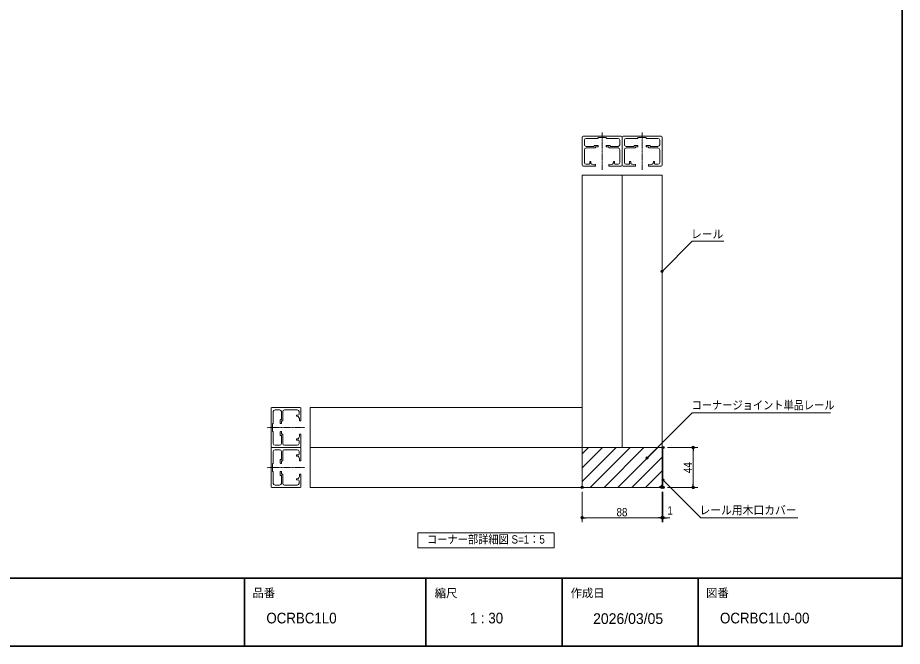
# Model space of a CAD drawing. Units: millimetres, scale not verified. Extents: x -9094 to 9094, y -4567 to 4567.
# Drawn here: x -2532 to 3319, y -4155 to 0 of the extents above; entities that cross this region are included whole.
import ezdxf
from ezdxf.enums import TextEntityAlignment as Align

# ---------------------------------------------------------------- set-up
doc = ezdxf.new("R2010")
doc.units = ezdxf.units.MM
doc.header["$LTSCALE"] = 30
doc.header["$PDMODE"] = 32
doc.header["$PDSIZE"] = 15
doc.linetypes.add('USER1', pattern=[2.91, 1.76, -0.4, 0.35, -0.4])
for name, color, linetype, lineweight in [('0-0_1図面枠', 7, 'Continuous', 20), ('0-1_2寸法-1', 7, 'Continuous', 15), ('0-2_0', 7, 'Continuous', 25), ('0-4_2寸法-3', 7, 'Continuous', 15), ('0-5_3一般', 254, 'Continuous', 20)]:
    doc.layers.add(name, color=color, linetype=linetype, lineweight=lineweight)
doc.layers.add('0-3_Defpoints', color=7, linetype='Continuous')
doc.styles.add('ＭＳ Ｐゴシック', font='')
doc.styles.get('ＭＳ Ｐゴシック').set_extended_font_data('MS PGothic')

# ---------------------------------------------------------------- blocks, each defined once
blk = doc.blocks.new('グループ-2')
at = {"layer": '0-0_1図面枠', "lineweight": 35}
for p, q in [((-180000, -111150), (180000, -111150)), ((49500, -111150), (49500, -124650)), ((85500, -111150), (85500, -124650)), ((112500, -111150), (112500, -124650)), ((139500, -111150), (139500, -124650))]:
    blk.add_line(p, q, dxfattribs=at)
blk.add_lwpolyline([(-180000, 124650), (180000, 124650), (180000, -124650), (-180000, -124650)], close=True, dxfattribs=at)
blk = doc.blocks.new('図面枠')
at = {"layer": '0-0_1図面枠'}
blk.add_blockref('グループ-2', (0, 0), dxfattribs=at)
at = {"layer": '0-0_1図面枠', "style": 'ＭＳ Ｐゴシック'}
for s, p in [('品番', (51067.1, -115389.5)), ('縮尺', (87222.4, -115441.3)), ('作成日', (114187.4, -115432.1)), ('図番', (141074.7, -115389.5))]:
    blk.add_text(s, height=1651, dxfattribs=at).set_placement(p, align=Align.BOTTOM_LEFT)
at = {"layer": '0-0_1図面枠', "style": 'ＭＳ Ｐゴシック', "width": 0.95}
blk.add_text('1 : 30', height=2123, dxfattribs=at).set_placement((94200.6, -120746.9), align=Align.BOTTOM_LEFT)
blk = doc.blocks.new('グループ-70')
at = {"layer": '0-5_3一般', "color": 7, "lineweight": 5}
for p, q in [((116490, -86506.8), (117766.8, -85230)), ((116490, -89250), (120510, -85230)), ((116490, -91993.2), (123253.2, -85230)), ((118076.4, -93150), (125996.4, -85230)), ((120819.6, -93150), (128739.6, -85230)), ((123562.8, -93150), (131482.8, -85230)), ((126306, -93150), (132330, -87126)), ((129049.2, -93150), (132330, -89869.2)), ((131792.4, -93150), (132330, -92612.4))]:
    blk.add_line(p, q, dxfattribs=at)
at = {"layer": '0-5_3一般', "color": 7, "lineweight": 15}
for points in [[(116490, -31230), (124410, -31230), (124410, -85230), (116490, -85230)], [(124410, -31230), (132330, -31230), (132330, -85230), (124410, -85230)], [(62490, -85230), (62490, -77310), (116490, -77310), (116490, -85230)], [(62490, -93150), (62490, -85230), (116490, -85230), (116490, -93150)], [(132330, -85230), (132330, -93150), (116490, -93150), (116490, -85230)], [(132510, -85230), (132510, -93150), (132330, -93150), (132330, -85230)]]:
    blk.add_lwpolyline(points, close=True, dxfattribs=at)
blk = doc.blocks.new('グループ-71')
at = {"layer": '0-5_3一般', "color": 7, "linetype": 'USER1', "lineweight": 15}
for p, q in [((120450, -30180), (120450, -22740)), ((128370, -30180), (128370, -22740))]:
    blk.add_line(p, q, dxfattribs=at)
at = {"layer": '0-5_3一般', "color": 7, "lineweight": 15}
for p, q in [((116490, -29250), (116490, -23670)), ((116670, -23490), (124230, -23490)), ((116940, -24300), (116940, -25182)), ((119550, -23940), (117300, -23940)), ((119640, -23814), (119640, -23850)), ((121260, -23850), (121260, -23814)), ((123600, -23940), (121350, -23940)), ((123960, -25182), (123960, -24300)), ((124410, -23670), (124410, -29250)), ((124410, -29250), (124410, -23670)), ((124590, -23490), (132150, -23490)), ((124860, -24300), (124860, -25182)), ((127470, -23940), (125220, -23940)), ((127560, -23814), (127560, -23850)), ((129180, -23850), (129180, -23814)), ((131520, -23940), (129270, -23940)), ((131880, -25182), (131880, -24300)), ((132330, -23670), (132330, -29250)), ((116940, -26172), (116940, -28710)), ((117300, -25542), (118821, -25542)), ((119091, -25812), (117300, -25812)), ((118875, -25488), (118875, -25379.1)), ((118929, -25325.1), (119586, -25325.1)), ((119640, -25379.1), (119640, -25541.1)), ((121260, -25541.1), (121260, -25379.1)), ((121314, -25325.1), (121971, -25325.1)), ((123600, -25812), (121809, -25812)), ((122025, -25379.1), (122025, -25488)), ((122079, -25542), (123600, -25542)), ((123960, -28710), (123960, -26172)), ((124860, -26172), (124860, -28710)), ((125220, -25542), (126741, -25542)), ((127011, -25812), (125220, -25812)), ((126795, -25488), (126795, -25379.1)), ((126849, -25325.1), (127506, -25325.1)), ((127560, -25379.1), (127560, -25541.1)), ((129180, -25541.1), (129180, -25379.1)), ((129234, -25325.1), (129891, -25325.1)), ((131520, -25812), (129729, -25812)), ((129945, -25379.1), (129945, -25488)), ((129999, -25542), (131520, -25542)), ((131880, -28710), (131880, -26172)), ((119091, -29430), (116670, -29430)), ((117300, -29070), (117795, -29070)), ((117975, -28890), (117975, -28584)), ((118029, -28530), (118138.6, -28530)), ((118192.1, -28576.5), (118236, -28884.7)), ((119145, -29145.9), (119145, -29376)), ((121755, -29376), (121755, -29145.9)), ((124230, -29430), (121809, -29430)), ((122664, -28884.7), (122707.9, -28576.5)), ((122761.4, -28530), (122871, -28530)), ((122925, -28584), (122925, -28890)), ((123105, -29070), (123600, -29070)), ((127011, -29430), (124590, -29430)), ((125220, -29070), (125715, -29070)), ((125895, -28890), (125895, -28584)), ((125949, -28530), (126058.6, -28530)), ((126112.1, -28576.5), (126156, -28884.7)), ((127065, -29145.9), (127065, -29376)), ((129675, -29376), (129675, -29145.9)), ((132150, -29430), (129729, -29430)), ((130584, -28884.7), (130627.9, -28576.5)), ((130681.4, -28530), (130791, -28530)), ((130845, -28584), (130845, -28890)), ((131025, -29070), (131520, -29070))]:
    blk.add_line(p, q, dxfattribs=at)
for points in [[(121206, -23760), (120504, -23760), (120450, -23706), (120396, -23760), (119694, -23760)], [(129126, -23760), (128424, -23760), (128370, -23706), (128316, -23760), (127614, -23760)], [(119586, -25595.1), (119145, -25595.1), (119145, -25758)], [(121755, -25758), (121755, -25595.1), (121314, -25595.1)], [(127506, -25595.1), (127065, -25595.1), (127065, -25758)], [(129675, -25758), (129675, -25595.1), (129234, -25595.1)], [(118650.6, -29115.8), (118830, -29160.1), (118902, -29160.1), (119081.4, -29115.8)], [(121818.6, -29115.8), (121998, -29160.1), (122070, -29160.1), (122249.4, -29115.8)], [(126570.6, -29115.8), (126750, -29160.1), (126822, -29160.1), (127001.4, -29115.8)], [(129738.6, -29115.8), (129918, -29160.1), (129990, -29160.1), (130169.4, -29115.8)]]:
    blk.add_lwpolyline(points, dxfattribs=at)
for centre, radius, start, end in [((116670, -23670), 180, 90, 180), ((117300, -24300), 360, 90, 180), ((119550, -23850), 90, 270, 0), ((119694, -23814), 54, 90, 180), ((121206, -23814), 54, 0, 90), ((121350, -23850), 90, 180, 270), ((123600, -24300), 360, 0, 90), ((124230, -23670), 180, 0, 90), ((124590, -23670), 180, 90, 180), ((125220, -24300), 360, 90, 180), ((127470, -23850), 90, 270, 0), ((127614, -23814), 54, 90, 180), ((129126, -23814), 54, 0, 90), ((129270, -23850), 90, 180, 270), ((131520, -24300), 360, 0, 90), ((132150, -23670), 180, 0, 90), ((117300, -25182), 360, 180, 270), ((117300, -26172), 360, 90, 180), ((118821, -25488), 54, 270, 0), ((118929, -25379.1), 54, 90, 180), ((119091, -25758), 54, 270, 0), ((119586, -25379.1), 54, 0, 90), ((119586, -25541.1), 54, 270, 0), ((119586, -25541.1), 54, 270, 0), ((121314, -25379.1), 54, 90, 180), ((121314, -25541.1), 54, 180, 270), ((121809, -25758), 54, 180, 270), ((121971, -25379.1), 54, 0, 90), ((122079, -25488), 54, 180, 270), ((123600, -25182), 360, 270, 0), ((123600, -26172), 360, 0, 90), ((125220, -25182), 360, 180, 270), ((125220, -26172), 360, 90, 180), ((126741, -25488), 54, 270, 0), ((126849, -25379.1), 54, 90, 180), ((127011, -25758), 54, 270, 0), ((127506, -25379.1), 54, 0, 90), ((127506, -25541.1), 54, 270, 0), ((127506, -25541.1), 54, 270, 0), ((129234, -25379.1), 54, 90, 180), ((129234, -25541.1), 54, 180, 270), ((129729, -25758), 54, 180, 270), ((129891, -25379.1), 54, 0, 90), ((129999, -25488), 54, 180, 270), ((131520, -25182), 360, 270, 0), ((131520, -26172), 360, 0, 90), ((116670, -29250), 180, 180, 270), ((117300, -28710), 360, 180, 270), ((117795, -28890), 180, 270, 0), ((118029, -28584), 54, 90, 180), ((118138.6, -28584), 54, 7.97118, 90), ((118866, -28242), 900, 225.573, 256.15358), ((118866, -28242), 900, 283.84642, 285.04724), ((119091, -29376), 54, 270, 0), ((119109, -29145.9), 36, 0, 105.04724), ((121791, -29145.9), 36, 74.95276, 180), ((121809, -29376), 54, 180, 270), ((122034, -28242), 900, 254.95276, 256.15358), ((122034, -28242), 900, 283.84642, 314.427), ((122761.4, -28584), 54, 90, 172.02882), ((122871, -28584), 54, 0, 90), ((123105, -28890), 180, 180, 270), ((123600, -28710), 360, 270, 0), ((124230, -29250), 180, 270, 0), ((124590, -29250), 180, 180, 270), ((125220, -28710), 360, 180, 270), ((125715, -28890), 180, 270, 0), ((125949, -28584), 54, 90, 180), ((126058.6, -28584), 54, 7.97118, 90), ((126786, -28242), 900, 225.573, 256.15358), ((126786, -28242), 900, 283.84642, 285.04724), ((127011, -29376), 54, 270, 0), ((127029, -29145.9), 36, 0, 105.04724), ((129711, -29145.9), 36, 74.95276, 180), ((129729, -29376), 54, 180, 270), ((129954, -28242), 900, 254.95276, 256.15358), ((129954, -28242), 900, 283.84642, 314.427), ((130681.4, -28584), 54, 90, 172.02882), ((130791, -28584), 54, 0, 90), ((131025, -28890), 180, 180, 270), ((131520, -28710), 360, 270, 0), ((132150, -29250), 180, 270, 0)]:
    blk.add_arc(centre, radius, start, end, dxfattribs=at)
blk = doc.blocks.new('グループ-72')
at = {"layer": '0-5_3一般', "color": 7, "lineweight": 15}
for p, q in [((54750, -85050), (54750, -77490)), ((54930, -77310), (60510, -77310)), ((55200, -78120), (55200, -80370)), ((56442, -77760), (55560, -77760)), ((56802, -79641), (56802, -78120)), ((57072, -78120), (57072, -79911)), ((59970, -77760), (57432, -77760)), ((59790, -78958.6), (59790, -78849)), ((59844, -78795), (60150, -78795)), ((60330, -78615), (60330, -78120)), ((60690, -77490), (60690, -79911)), ((55110, -80460), (55074, -80460)), ((56585.1, -80406), (56585.1, -79749)), ((56639.1, -79695), (56748, -79695)), ((56801.1, -80460), (56639.1, -80460)), ((60144.7, -79056), (59836.5, -79012.1)), ((60636, -79965), (60405.9, -79965)), ((55074, -82080), (55110, -82080)), ((55200, -82170), (55200, -84420)), ((56585.1, -82791), (56585.1, -82134)), ((56639.1, -82080), (56801.1, -82080)), ((56748, -82845), (56639.1, -82845)), ((56802, -84420), (56802, -82899)), ((57072, -82629), (57072, -84420)), ((59790, -83691), (59790, -83581.4)), ((59836.5, -83527.9), (60144.7, -83484)), ((60150, -83745), (59844, -83745)), ((60330, -84420), (60330, -83925)), ((60405.9, -82575), (60636, -82575)), ((60690, -82629), (60690, -85050)), ((54750, -92970), (54750, -85410)), ((54930, -85230), (60510, -85230)), ((60510, -85230), (54930, -85230)), ((55560, -84780), (56442, -84780)), ((56442, -85680), (55560, -85680)), ((57432, -84780), (59970, -84780)), ((59970, -85680), (57432, -85680)), ((60690, -85410), (60690, -87831)), ((55200, -86040), (55200, -88290)), ((56585.1, -88326), (56585.1, -87669)), ((56639.1, -87615), (56748, -87615)), ((56802, -87561), (56802, -86040)), ((57072, -86040), (57072, -87831)), ((59790, -86878.6), (59790, -86769)), ((60144.7, -86976), (59836.5, -86932.1)), ((59844, -86715), (60150, -86715)), ((60330, -86535), (60330, -86040)), ((55110, -88380), (55074, -88380)), ((56801.1, -88380), (56639.1, -88380)), ((60636, -87885), (60405.9, -87885)), ((55074, -90000), (55110, -90000)), ((55200, -90090), (55200, -92340)), ((56585.1, -90711), (56585.1, -90054)), ((56639.1, -90000), (56801.1, -90000)), ((56748, -90765), (56639.1, -90765)), ((56802, -92340), (56802, -90819)), ((57072, -90549), (57072, -92340)), ((60405.9, -90495), (60636, -90495)), ((60690, -90549), (60690, -92970)), ((55560, -92700), (56442, -92700)), ((57432, -92700), (59970, -92700)), ((59790, -91611), (59790, -91501.4)), ((59836.5, -91447.9), (60144.7, -91404)), ((60150, -91665), (59844, -91665)), ((60330, -92340), (60330, -91845)), ((60510, -93150), (54930, -93150))]:
    blk.add_line(p, q, dxfattribs=at)
at = {"layer": '0-5_3一般', "color": 7, "linetype": 'USER1', "lineweight": 15}
for p, q in [((61440, -81270), (54000, -81270)), ((61440, -89190), (54000, -89190))]:
    blk.add_line(p, q, dxfattribs=at)
at = {"layer": '0-5_3一般', "color": 7, "lineweight": 15}
for points in [[(55020, -80514), (55020, -81216), (54966, -81270), (55020, -81324), (55020, -82026)], [(57018, -79965), (56855.1, -79965), (56855.1, -80406)], [(60375.8, -79901.4), (60420.1, -79722), (60420.1, -79650), (60375.8, -79470.6)], [(56855.1, -82134), (56855.1, -82575), (57018, -82575)], [(60375.8, -83069.4), (60420.1, -82890), (60420.1, -82818), (60375.8, -82638.6)], [(60375.8, -87821.4), (60420.1, -87642), (60420.1, -87570), (60375.8, -87390.6)], [(55020, -88434), (55020, -89136), (54966, -89190), (55020, -89244), (55020, -89946)], [(57018, -87885), (56855.1, -87885), (56855.1, -88326)], [(56855.1, -90054), (56855.1, -90495), (57018, -90495)], [(60375.8, -90989.4), (60420.1, -90810), (60420.1, -90738), (60375.8, -90558.6)]]:
    blk.add_lwpolyline(points, dxfattribs=at)
for centre, radius, start, end in [((54930, -77490), 180, 90, 180), ((55560, -78120), 360, 90, 180), ((56442, -78120), 360, 0, 90), ((57432, -78120), 360, 90, 180), ((59844, -78849), 54, 90, 180), ((59844, -78958.6), 54, 180, 262.02882), ((59970, -78120), 360, 0, 90), ((60150, -78615), 180, 270, 0), ((60510, -77490), 180, 0, 90), ((55074, -80514), 54, 90, 180), ((55110, -80370), 90, 270, 0), ((56639.1, -79749), 54, 90, 180), ((56639.1, -80406), 54, 180, 270), ((56748, -79641), 54, 270, 0), ((56801.1, -80406), 54, 270, 0), ((57018, -79911), 54, 270, 0), ((59502, -79686), 900, 13.84642, 44.427), ((60405.9, -79929), 36, 164.95276, 270), ((59502, -79686), 900, 344.95276, 346.15358), ((60636, -79911), 54, 270, 0), ((55074, -82026), 54, 180, 270), ((55110, -82170), 90, 0, 90), ((56639.1, -82134), 54, 90, 180), ((56801.1, -82134), 54, 0, 90), ((56801.1, -82134), 54, 0, 90), ((56639.1, -82791), 54, 180, 270), ((56748, -82899), 54, 0, 90), ((57018, -82629), 54, 0, 90), ((59844, -83581.4), 54, 97.97118, 180), ((59844, -83691), 54, 180, 270), ((59502, -82854), 900, 315.573, 346.15358), ((60150, -83925), 180, 0, 90), ((60405.9, -82611), 36, 90, 195.04724), ((59502, -82854), 900, 13.84642, 15.04724), ((60636, -82629), 54, 0, 90), ((54930, -85050), 180, 180, 270), ((54930, -85410), 180, 90, 180), ((55560, -84420), 360, 180, 270), ((55560, -86040), 360, 90, 180), ((56442, -84420), 360, 270, 0), ((56442, -86040), 360, 0, 90), ((57432, -84420), 360, 180, 270), ((57432, -86040), 360, 90, 180), ((59970, -84420), 360, 270, 0), ((59970, -86040), 360, 0, 90), ((60510, -85050), 180, 270, 0), ((60510, -85410), 180, 0, 90), ((56639.1, -87669), 54, 90, 180), ((56748, -87561), 54, 270, 0), ((59844, -86769), 54, 90, 180), ((59844, -86878.6), 54, 180, 262.02882), ((59502, -87606), 900, 13.84642, 44.427), ((60150, -86535), 180, 270, 0), ((55074, -88434), 54, 90, 180), ((55110, -88290), 90, 270, 0), ((56639.1, -88326), 54, 180, 270), ((56801.1, -88326), 54, 270, 0), ((57018, -87831), 54, 270, 0), ((60405.9, -87849), 36, 164.95276, 270), ((59502, -87606), 900, 344.95276, 346.15358), ((60636, -87831), 54, 270, 0), ((55074, -89946), 54, 180, 270), ((55110, -90090), 90, 0, 90), ((56639.1, -90054), 54, 90, 180), ((56639.1, -90711), 54, 180, 270), ((56748, -90819), 54, 0, 90), ((56801.1, -90054), 54, 0, 90), ((56801.1, -90054), 54, 0, 90), ((57018, -90549), 54, 0, 90), ((59502, -90774), 900, 315.573, 346.15358), ((60405.9, -90531), 36, 90, 195.04724), ((59502, -90774), 900, 13.84642, 15.04724), ((60636, -90549), 54, 0, 90), ((54930, -92970), 180, 180, 270), ((55560, -92340), 360, 180, 270), ((56442, -92340), 360, 270, 0), ((57432, -92340), 360, 180, 270), ((59844, -91501.4), 54, 97.97118, 180), ((59844, -91611), 54, 180, 270), ((59970, -92340), 360, 270, 0), ((60150, -91845), 180, 0, 90), ((60510, -92970), 180, 270, 0)]:
    blk.add_arc(centre, radius, start, end, dxfattribs=at)
blk = doc.blocks.new('グループ-73')
at = {"layer": '0-5_3一般'}
for name in ['グループ-71', 'グループ-70', 'グループ-72']:
    blk.add_blockref(name, (0, 0), dxfattribs=at)
blk = doc.blocks.new('グループ-74')
at = {"layer": '0-4_2寸法-3'}
blk.add_lwpolyline([(110910, -105150), (83910, -105150), (83910, -102150), (110910, -102150)], close=True, dxfattribs=at)
at = {"layer": '0-4_2寸法-3', "style": 'ＭＳ Ｐゴシック', "width": 0.9}
blk.add_text('コーナー部詳細図 S=1：5', height=1651, dxfattribs=at).set_placement((85708.2, -104771.2), align=Align.BOTTOM_LEFT)
blk = doc.blocks.new('_Dot')
at = {"layer": '0-2_0'}
blk.add_line((-15, 0), (-30, 0), dxfattribs=at)
for points in [[(0, 0), (-15, 0), (-14.88, 1.88)], [(0, 0), (-14.88, -1.88), (-15, 0)], [(0, 0), (-14.88, 1.88), (-14.53, 3.73)], [(0, 0), (-14.53, -3.73), (-14.88, -1.88)], [(0, 0), (-14.53, 3.73), (-13.95, 5.52)], [(0, 0), (-13.95, -5.52), (-14.53, -3.73)], [(0, 0), (-13.95, 5.52), (-13.14, 7.23)], [(0, 0), (-13.14, -7.23), (-13.95, -5.52)], [(0, 0), (-13.14, 7.23), (-12.14, 8.82)], [(0, 0), (-12.14, -8.82), (-13.14, -7.23)], [(0, 0), (-12.14, 8.82), (-10.93, 10.27)], [(0, 0), (-10.93, -10.27), (-12.14, -8.82)], [(0, 0), (-10.93, 10.27), (-9.56, 11.56)], [(0, 0), (-9.56, -11.56), (-10.93, -10.27)], [(0, 0), (-9.56, 11.56), (-8.04, 12.66)], [(0, 0), (-8.04, -12.66), (-9.56, -11.56)], [(0, 0), (-8.04, 12.66), (-6.39, 13.57)], [(0, 0), (-6.39, -13.57), (-8.04, -12.66)], [(0, 0), (-6.39, 13.57), (-4.64, 14.27)], [(0, 0), (-4.64, -14.27), (-6.39, -13.57)], [(0, 0), (-4.64, 14.27), (-2.81, 14.73)], [(0, 0), (-2.81, -14.73), (-4.64, -14.27)], [(0, 0), (-2.81, 14.73), (-0.94, 14.97)], [(0, 0), (-0.94, -14.97), (-2.81, -14.73)], [(0, 0), (-0.94, 14.97), (0.94, 14.97)], [(0, 0), (0.94, -14.97), (-0.94, -14.97)], [(0, 0), (0.94, 14.97), (2.81, 14.73)], [(0, 0), (2.81, 14.73), (4.64, 14.27)], [(0, 0), (4.64, 14.27), (6.39, 13.57)], [(0, 0), (6.39, 13.57), (8.04, 12.66)], [(0, 0), (8.04, 12.66), (9.56, 11.56)], [(0, 0), (9.56, 11.56), (10.93, 10.27)], [(0, 0), (10.93, 10.27), (12.14, 8.82)], [(0, 0), (12.14, 8.82), (13.14, 7.23)], [(0, 0), (13.14, 7.23), (13.95, 5.52)], [(0, 0), (13.95, 5.52), (14.53, 3.73)], [(0, 0), (14.53, 3.73), (14.88, 1.88)], [(0, 0), (14.88, 1.88), (15, 0)], [(0, 0), (2.81, -14.73), (0.94, -14.97)], [(0, 0), (4.64, -14.27), (2.81, -14.73)], [(0, 0), (6.39, -13.57), (4.64, -14.27)], [(0, 0), (8.04, -12.66), (6.39, -13.57)], [(0, 0), (9.56, -11.56), (8.04, -12.66)], [(0, 0), (10.93, -10.27), (9.56, -11.56)], [(0, 0), (12.14, -8.82), (10.93, -10.27)], [(0, 0), (13.14, -7.23), (12.14, -8.82)], [(0, 0), (13.95, -5.52), (13.14, -7.23)], [(0, 0), (14.53, -3.73), (13.95, -5.52)], [(0, 0), (14.88, -1.88), (14.53, -3.73)], [(0, 0), (15, 0), (14.88, -1.88)]]:
    blk.add_solid(points, dxfattribs=at)

msp = doc.modelspace()

# ---------------------------------------------------------------- hatches: boundary and pattern name
at = {"layer": '0-4_2寸法-3'}
for points in [[(1737.26, -1677, 1), (1722.24, -1677, 1)], [(1637.26, -2911, 1), (1622.24, -2911, 1)], [(1743.26, -3055, 1), (1728.24, -3055, 1)]]:
    msp.add_hatch(color=256, dxfattribs=at).paths.add_polyline_path(points)

# ---------------------------------------------------------------- linework, layer by layer
at = {"layer": '0-1_2寸法-1'}
for p, q in [((1765.75, -2841), (1965.75, -2841)), ((1935.75, -3082.49), (1935.75, -2863.51)), ((1201.75, -3135), (1201.75, -3335)), ((1729.75, -3135), (1729.75, -3335)), ((1729.75, -3135), (1729.75, -3335)), ((1735.75, -3135), (1735.75, -3335)), ((1765.75, -3105), (1965.75, -3105)), ((1707.24, -3305), (1224.26, -3305)), ((1707.24, -3305), (1684.73, -3305)), ((1729.75, -3305), (1735.75, -3305)), ((1758.26, -3305), (1780.77, -3305))]:
    msp.add_line(p, q, dxfattribs=at)
at = {"layer": '0-3_Defpoints'}
for p in [(1735.75, -2841), (1935.75, -2841), (1201.75, -3105), (1729.75, -3105), (1735.75, -3105), (1735.75, -3105), (1201.75, -3305), (1735.75, -3305)]:
    msp.add_point(p, dxfattribs=at)
at = {"layer": '0-4_2寸法-3'}
for points in [[(1729.75, -1677), (1929.75, -1477), (2138.11, -1477)], [(1629.75, -2911), (1929.75, -2611), (2843.64, -2611)], [(1735.75, -3055), (1985.75, -3305), (2627.32, -3305)]]:
    msp.add_lwpolyline(points, dxfattribs=at)
for centre in [(1729.75, -1677), (1629.75, -2911), (1735.75, -3055)]:
    msp.add_circle(centre, 7.51, dxfattribs=at)

# ---------------------------------------------------------------- block references
at = {"layer": '0-0_1図面枠', "xscale": 0.03333333, "yscale": 0.03333333}
msp.add_blockref('図面枠', (-2681.25, 0), dxfattribs=at)
at = {"layer": '0-1_2寸法-1', "xscale": 0.7503418, "yscale": 0.7503418}
for p, rotation in [((1935.75, -2841), 90), ((1935.75, -3105), 270), ((1201.75, -3305), 180), ((1735.75, -3305), 180)]:
    msp.add_blockref('_Dot', p, dxfattribs=dict(at, rotation=rotation))
msp.add_blockref('_Dot', (1729.75, -3305), dxfattribs=at)
msp.add_blockref('_Dot', (1729.75, -3305), dxfattribs=at)
at = {"layer": '0-4_2寸法-3', "xscale": 0.03333333, "yscale": 0.03333333}
msp.add_blockref('グループ-74', (-2681.25, 0), dxfattribs=at)
at = {"layer": '0-5_3一般', "xscale": 0.03333333, "yscale": 0.03333333}
msp.add_blockref('グループ-73', (-2681.25, 0), dxfattribs=at)

# ---------------------------------------------------------------- texts
at = {"layer": '0-0_1図面枠', "style": 'ＭＳ Ｐゴシック', "width": 0.95}
for s, p in [('OCRBC1L0', (-886.8, -4024.9)), ('OCRBC1L0-00', (2113.2, -4024.9))]:
    msp.add_text(s, height=70.75, dxfattribs=at).set_placement(p, align=Align.BOTTOM_LEFT)
at = {"layer": '0-0_1図面枠', "style": 'ＭＳ Ｐゴシック'}
msp.add_text('2026/03/05', height=70.75, dxfattribs=at).set_placement((1273.92, -4028.61), align=Align.BOTTOM_LEFT)
at = {"layer": '0-1_2寸法-1', "style": 'ＭＳ Ｐゴシック', "width": 0.9}
msp.add_text('44', height=54.99, rotation=90, dxfattribs=at).set_placement((1943.33, -3010.04), align=Align.BOTTOM_LEFT)
for s, p in [('88', (1428.86, -3312.58)), ('1', (1765.23, -3301.28))]:
    msp.add_text(s, height=54.99, dxfattribs=at).set_placement(p, align=Align.BOTTOM_LEFT)
at = {"layer": '0-4_2寸法-3', "style": 'ＭＳ Ｐゴシック'}
for s, height, width, p in [('レール', 54.99, 0.95, (1921.68, -1474.44)), ('コーナージョイント単品レール', 54.99, 0.9, (1925.44, -2605.55)), ('レール用木口カバー', 55.03, 0.95, (1977.68, -3299.55))]:
    msp.add_text(s, height=height, dxfattribs=dict(at, width=width)).set_placement(p, align=Align.BOTTOM_LEFT)

doc.saveas('drawing.dxf')
